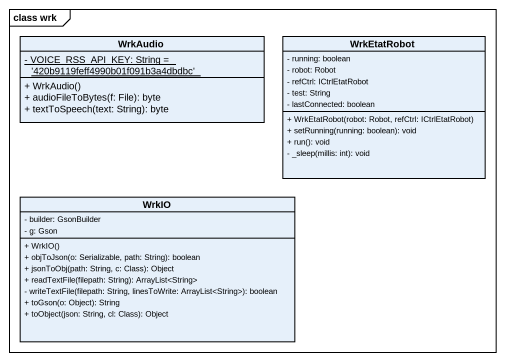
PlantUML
@startuml
mainframe class wrk
hide circle
hide empty members
skinparam classAttributeIconSize 0
class WrkAudio {
  {static} - VOICE_RSS_API_KEY: String = '420b9119feff4990b01f091b3a4dbdbc'
  + WrkAudio()
  + audioFileToBytes(f: File): byte
  + textToSpeech(text: String): byte
}
class WrkEtatRobot {
  - running: boolean
  - robot: Robot
  - refCtrl: ICtrlEtatRobot
  - test: String
  - lastConnected: boolean
  + WrkEtatRobot(robot: Robot, refCtrl: ICtrlEtatRobot)
  + setRunning(running: boolean): void
  + run(): void
  - _sleep(millis: int): void
}
class WrkIO {
  - builder: GsonBuilder
  - g: Gson
  + WrkIO()
  + objToJson(o: Serializable, path: String): boolean
  + jsonToObj(path: String, c: Class): Object
  + readTextFile(filepath: String): ArrayList<String>
  - writeTextFile(filepath: String, linesToWrite: ArrayList<String>): boolean
  + toGson(o: Object): String
  + toObject(json: String, cl: Class): Object
}
@enduml
